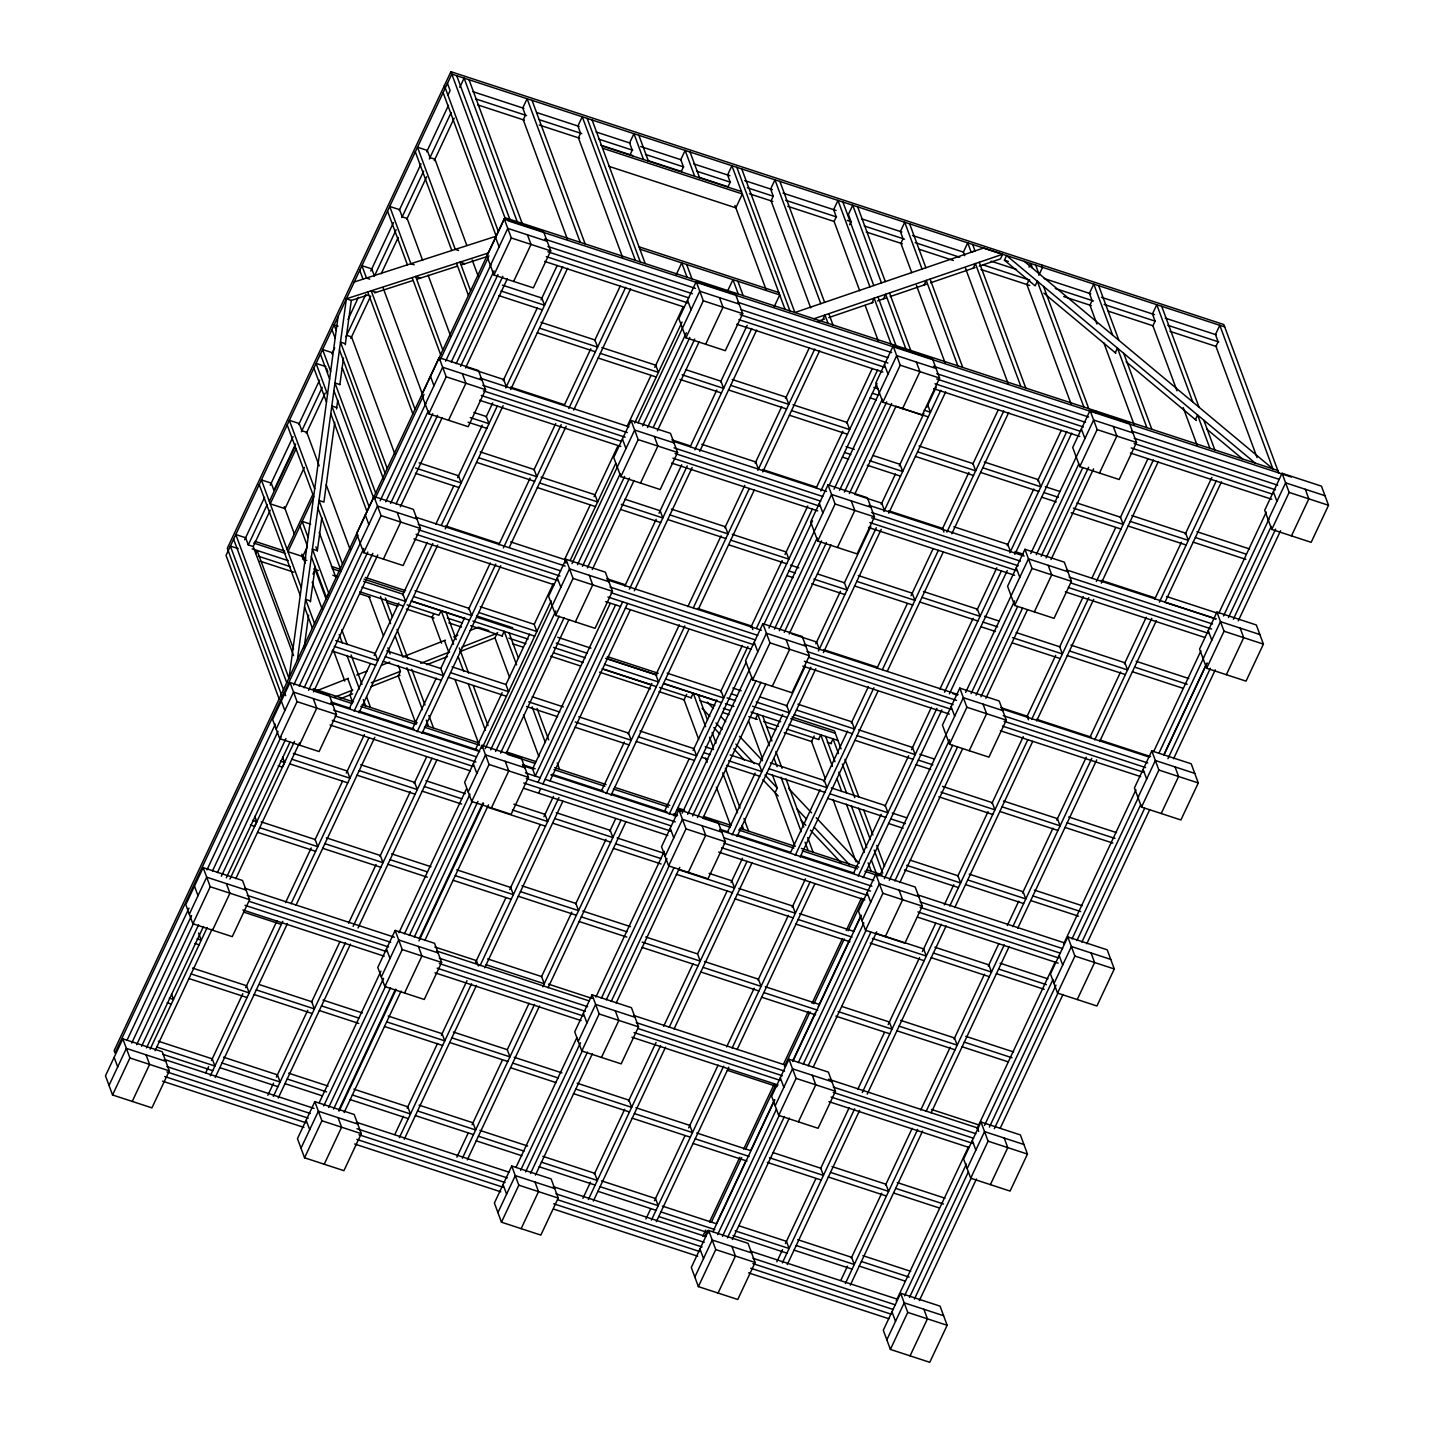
<?xml version="1.0" encoding="UTF-8"?>
<svg xmlns="http://www.w3.org/2000/svg" width="1434" height="1434" viewBox="0 0 1434 1434"><rect width="100%" height="100%" fill="white"/><g stroke="black" fill="none" stroke-linecap="round" stroke-linejoin="round"><path stroke-width="1.5" d="M289.076 677.726L338.101 316.448M297.34 660.088L346.365 298.81L488.331 252.993M304.08 648.401L308.579 615.15M310.389 601.85L315.193 566.394M317.308 550.871L321.825 517.62M334.749 422.313L323.923 502.115L319.011 500.466L342.475 563.903M336.56 409.013L337.761 400.158M339.858 384.635L343.479 358.034M345.271 344.752L351.294 300.423L368.251 294.938M1278.716 472.897L1223.829 324.532L450.903 71.7L227.307 548.326L282.193 696.691M447.928 95.146L450.115 90.539L447.444 83.351M244.658 539.793L264.573 497.365M270.255 485.23L293.02 436.743M298.702 424.607L319.567 380.153M331.881 353.893L334.731 347.817M347.996 319.531L358.428 297.304M370.761 271.044L393.508 222.539M399.19 210.422L421.004 163.942M426.687 151.825L448.483 105.345M459.758 87.366L464.096 78.117L517.208 221.696M293.576 655.661L253.209 546.533L248.279 544.92L267.226 504.535M273.858 490.392L295.673 443.913M301.355 431.795L322.22 387.341M345.917 336.811L365.831 294.382M374.364 276.188L396.16 229.727M401.843 217.592L423.657 171.112M429.34 158.995L451.154 112.515M269.359 501.434L295.153 446.458M296.031 448.86L270.237 503.836L285.007 508.658L304.349 467.43M253.191 546.569L270.255 510.181M306.284 433.409L325.249 392.988M350.846 338.424L370.743 295.996M381.175 273.769L398.24 237.399M406.772 219.205L426.687 176.776M434.269 160.608L454.166 118.18M255.61 553.542L257.062 550.459L293.54 649.082M287.069 549.294L312.863 494.318M307.324 546.712L302.717 556.517L287.947 551.696L313.741 496.72L287.194 424.948M312.97 574.084L315.157 569.459L326.02 598.838M373.969 496.487L356.618 533.502L363.698 552.646L403.079 565.534L420.449 528.501L413.368 509.357L373.969 496.487L381.068 515.631L363.698 552.646M439.109 357.658L421.739 394.673L428.82 413.817L468.201 426.705L485.57 389.69L478.49 370.546L439.109 357.658L446.189 376.801L428.82 413.817M504.23 218.828L486.861 255.861L493.941 275.005L533.34 287.875L550.71 250.86L543.611 231.716L504.23 218.828L511.311 237.972L493.941 275.005M358.016 535.043L115.025 1053.004L114.146 1050.62L504.911 217.681L1277.837 470.495M375.081 498.656L423.998 394.44M440.113 360.095L488.474 257.027M122.822 1038.825L105.471 1075.841L112.551 1094.984L151.932 1107.873L169.302 1070.857L162.221 1051.714L122.822 1038.825L129.92 1057.969L112.551 1094.984M203.162 867.606L185.793 904.621L192.873 923.765L232.254 936.653L249.624 899.638L242.543 880.494L203.162 867.606L210.242 886.75L192.873 923.765M289.991 682.512L272.621 719.527L279.702 738.671L319.101 751.559L336.452 714.544L329.372 695.4L289.991 682.512L297.071 701.656L279.702 738.671M360.149 543.074L377.518 506.059L416.9 518.929M425.289 404.245L442.64 367.229L482.039 380.118M490.41 265.433L507.779 228.4L547.161 241.288M127.178 1039.937L189.037 908.098M206.962 869.882L275.346 724.116M293.683 685.076L360.293 543.074M380.153 500.735L425.773 403.492M445.615 361.207L491.36 263.713M109.002 1085.413L126.371 1048.397L165.752 1061.285M189.324 914.193L206.693 877.178L246.074 890.066M276.17 729.099L293.54 692.084L332.921 704.972M131.731 1043.074L191.582 915.537M212.465 870.994L278.017 731.304M299.186 686.169L363.806 548.415M385.674 501.828L428.425 410.662M451.244 362.049L494.013 270.901M136.66 1044.687L193.644 923.209M217.394 872.607L281.028 736.951M304.098 687.782L367.785 552.054M390.586 503.442L432.692 413.691M456.173 363.662L497.974 274.539M141.59 1046.3L198.573 924.822M221.374 876.228L285.958 738.564M308.597 690.328L372.858 553.345M396.089 503.836L437.621 415.304M460.583 366.351L502.814 276.332M146.501 1047.896L203.503 926.436M226.285 877.841L289.937 742.203M313.508 691.941L377.769 554.958M400.373 506.794L442.174 417.706M465.512 367.964L507.295 278.877M254.804 816.34L256.794 821.736L254.625 826.36L250.466 824.998M282.588 757.116L284.577 762.494L282.408 767.136L278.25 765.774M150.158 1049.132L207.141 927.655M229.942 879.06L294.526 741.396M383.38 559.081L400.749 522.066L397.218 512.494M448.519 420.27L465.889 383.237L462.34 373.665M513.641 281.44L531.01 244.425L527.461 234.853M155.087 1050.728L212.071 929.268M235.803 878.648L299.455 743.009M132.233 1101.437L149.602 1064.404L146.071 1054.832M212.555 930.218L229.924 893.203L226.393 883.631M299.401 745.124L316.771 708.091L313.221 698.519M349.555 708.055L370.402 663.601M374.202 655.517L398.849 602.979M402.649 594.895L427.296 542.357M435.828 524.163L453.825 485.767M457.625 477.701L482.272 425.163M486.072 417.079L492.704 402.936M503.137 380.691L537.266 307.952M541.048 299.867L557.163 265.523M354.108 711.192L432.781 543.468M441.313 525.292L497.257 406.073M505.79 387.879L562.666 266.634M359.02 712.806L437.711 545.081M445.293 528.913L503.119 405.661M510.701 389.492L567.595 268.248M630.082 154.729L632.251 150.104L629.598 142.934L633.936 133.667L643.508 159.515M205.761 1072.686L208.611 1066.609M211.461 1060.533L242.812 993.726M245.662 987.65L276.995 920.843M285.545 902.613L311.196 847.96M314.996 839.858L342.529 781.154M346.329 773.051L364.379 734.584M210.314 1075.805L282.785 921.345M291.048 903.725L368.932 737.721M215.243 1077.418L287.427 923.55M295.978 905.338L374.812 737.309M433.749 613.68L432.01 617.391L441.547 643.185M412.562 728.669L436.259 678.157M441.009 668.047L464.706 617.534M468.506 609.45L490.303 562.97M498.835 544.777L530.114 478.096M533.914 470.011L555.711 423.532M564.243 405.356L590.79 348.767M594.59 340.683L620.187 286.137M417.115 731.806L495.806 564.082M503.388 547.913L561.214 424.661M568.796 408.493L625.69 287.248M681.293 171.488L683.462 166.864L680.809 159.676L685.147 150.427L694.701 176.274M422.044 733.419L500.735 565.695M509.267 547.501L566.143 426.274M573.725 410.106L630.601 288.861M267.835 1095.307L273.536 1083.172M276.386 1077.095L307.718 1010.289M311.519 1002.187L340.019 941.457M348.57 923.227L376.102 864.523M379.902 856.421L410.303 791.64M414.103 783.538L426.454 757.224M273.338 1096.418L345.522 942.568M353.123 926.364L431.957 758.335M278.25 1098.032L350.452 944.164M358.034 927.977L436.868 759.948M459.812 651.717L494.855 637.951L497.634 632.448M502.025 635.925L504.194 631.301L516.616 664.874M676.167 274.79L681.742 262.906L687.065 277.264M728.06 186.779L730.229 182.154L727.576 174.984L731.914 165.717L785.025 309.296M475.586 749.283L502.133 692.694M450.545 672.671L508.622 691.672L505.969 684.502L529.612 634.097M534.362 623.987L553.327 583.584M564.691 559.332L590.288 504.768M594.088 496.684L617.785 446.171M627.267 425.97L650.964 375.439M654.764 367.373L683.193 306.751M565.982 559.278L548.613 596.311L555.693 615.455L595.074 628.325L612.443 591.31L605.363 572.166L565.982 559.278L573.062 578.422L555.693 615.455M631.103 420.467L613.734 457.482L620.814 476.626L660.196 489.514L677.565 452.481L670.485 433.337L631.103 420.467L638.184 439.611L620.814 476.626M696.225 281.638L678.874 318.653L685.954 337.797L725.335 350.685L742.704 313.67L735.624 294.526L696.225 281.638L703.323 300.781L685.954 337.797M314.835 1101.635L297.465 1138.65L304.546 1157.794L343.927 1170.664L361.296 1133.649L354.216 1114.505L314.835 1101.635L321.915 1120.779L304.546 1157.794M395.157 930.415L377.787 967.43L384.868 986.574L424.249 999.462L441.618 962.447L434.538 943.285L395.157 930.415L402.237 949.559L384.868 986.574M481.985 745.322L464.616 782.337L471.714 801.481L511.096 814.369L528.465 777.336L521.384 758.192L481.985 745.322L489.066 764.465L471.714 801.481M482.021 748.369L551.23 600.864M570.194 560.443L615.706 463.451M634.653 423.048L682.064 322.005M319.19 1102.746L380.924 971.159M398.957 932.692L466.408 788.951M485.158 748.727L569.513 568.85L608.894 581.738M572.005 563.616L634.653 430.039L674.034 442.909M638.076 422.779L699.774 291.21L739.155 304.098M300.997 1148.222L318.366 1111.207L357.747 1124.077M381.319 977.002L398.688 939.987L438.087 952.875M468.165 791.909L485.534 754.893L524.916 767.764M323.743 1105.883L383.577 978.329M404.478 933.785L470.011 794.095M490.643 749.874L555.854 610.884M577.508 564.727L620.241 473.614M642.629 425.898L686.33 332.778M328.655 1107.478L385.656 986.018M409.389 935.398L472.073 801.785M495.572 751.488L559.17 616.154M582.437 566.34L624.597 476.464M647.559 427.511L689.79 337.492M587.348 567.936L629.508 478.078M653.366 427.224L694.719 339.105M333.584 1109.091L390.568 987.632M414.318 937.011L477.952 801.373M500.591 753.119L564.082 617.767M338.514 1110.705L395.497 989.227M419.248 938.625L482.882 802.986M506.453 752.725L568.832 619.775M592.278 569.549L634.061 480.48M657.399 430.738L699.2 341.65M339.195 1110.956L396.178 989.496M418.979 940.901L483.563 803.237M727.361 291.55L732.953 279.648L738.259 294.006M344.124 1112.569L401.108 991.109M424.858 940.489L488.492 804.85M575.375 621.89L592.744 584.875L589.213 575.303M640.514 483.061L657.883 446.046L654.334 436.474M705.636 344.25L723.005 307.217L719.474 297.645M324.227 1164.229L341.597 1127.214L338.065 1117.642M404.567 993.009L421.919 955.994L418.387 946.422M491.396 807.916L508.765 770.9L505.216 761.329M610.077 603.732L532.588 768.893L535.24 776.081L615.58 604.861M624.865 586.004L656.145 519.323M658.995 513.264L681.742 464.759M690.274 446.583L716.821 389.994M720.621 381.91L747.168 325.339M538.001 782.319L622.661 601.85M629.418 589.141L687.244 465.889M694.827 449.72L751.703 328.476M538.575 793.181L540.743 788.557M542.93 783.932L627.59 603.463M634.348 590.754L692.174 467.484M699.756 451.334L756.632 330.089M550.011 780.903L630.351 609.701M774.127 306.84L779.72 294.938L639.905 249.211M394.816 1134.509L403.366 1116.297M407.148 1108.195L437.549 1043.414M441.349 1035.312L467 980.659M475.55 962.429L505.933 897.648M509.733 889.546L540.134 824.765M543.934 816.663L553.434 796.426M399.369 1137.646L471.553 983.778M480.103 965.566L558.937 797.537M404.28 1139.259L476.464 985.391M484.71 967.825L562.899 801.158M849.609 224.762L851.043 221.678L848.39 214.491L852.728 205.241L881.462 282.91M601.617 790.51L624.364 742.005M628.146 733.921L651.861 683.409M655.643 675.324L679.34 624.812M687.872 606.618L721.069 535.886M724.851 527.802L744.766 485.373M755.18 463.146L781.727 406.575M785.527 398.491L809.224 347.96M822.793 319.621L824.962 314.996L828.063 323.385M606.17 793.647L684.843 625.923M693.375 607.729L749.319 488.51M757.851 470.334L814.727 349.089M611.081 795.243L688.822 629.544M698.304 609.342L754.23 490.123M762.763 471.929L819.656 350.703M456.872 1157.148L468.273 1132.86M472.073 1124.758L502.456 1059.977M507.206 1049.849L529.056 1003.298M541.407 976.966L571.808 912.185M575.608 904.083L605.99 839.302M609.791 831.2L615.491 819.065M462.375 1158.26L534.559 1004.392M542.805 986.825L620.994 820.158M467.305 1159.873L539.489 1006.005M548.039 987.793L625.923 821.772M686.671 694.289L684.072 699.846L698.699 739.37M871.962 302.825L874.131 298.182L891.088 343.999M691.063 697.766L693.231 693.142L705.653 726.715M883.487 298.881L885.656 294.257L905.858 348.82M664.623 811.106L689.27 758.568M693.07 750.502L716.767 699.971M720.549 691.887L742.364 645.425M750.896 627.232L782.175 560.551M785.025 554.492L807.772 505.987M816.304 487.793L842.851 431.222M846.652 423.138L872.248 368.574M669.176 814.261L747.867 646.537M756.399 628.343L812.325 509.124M820.857 490.948L877.733 369.703M762.888 623.7L745.537 660.716L752.617 679.859L791.998 692.747L809.368 655.732L802.287 636.571L762.888 623.7L769.986 642.844L752.617 679.859M828.027 484.871L810.658 521.886L817.738 541.03L857.12 553.918L874.489 516.903L867.409 497.759L828.027 484.871L835.108 504.015L817.738 541.03M893.149 346.06L875.78 383.075L882.86 402.219L922.259 415.089L939.611 378.074L932.53 358.93L893.149 346.06L900.229 365.204L882.86 402.219M674.105 815.856L746.146 662.293M764.161 623.898L812.504 520.847M829.569 484.459L876.981 383.434M924.052 285.007L926.221 280.383L957.84 365.831M511.741 1166.039L494.389 1203.054L501.47 1222.198L540.851 1235.086L558.22 1198.071L551.14 1178.927L511.741 1166.039L518.821 1185.183L501.47 1222.198M592.081 994.82L574.711 1031.835L581.792 1050.997L621.173 1063.867L638.542 1026.852L631.462 1007.708L592.081 994.82L599.161 1013.963L581.792 1050.997M678.909 809.726L661.54 846.741L668.62 865.885L708.02 878.773L725.371 841.758L718.291 822.614L678.909 809.726L685.99 828.87L668.62 865.885M516.097 1167.151L576.898 1037.589M595.881 997.096L664.265 851.33M682.172 813.186L766.437 633.272L805.818 646.16M768.929 628.038L831.559 494.443L870.958 507.331M834.05 489.209L896.698 355.632L936.079 368.502M497.921 1212.626L515.29 1175.611L554.671 1188.499M578.243 1041.425L595.612 1004.392L634.993 1017.28M665.089 856.313L682.459 819.298L721.84 832.186M774.432 629.132L817.165 538.037M839.553 490.32L882.304 399.208M520.65 1170.287L580.501 1042.751M601.384 998.207L666.918 858.518M687.657 814.315L751.918 677.35M779.343 630.745L821.521 540.869M844.429 492.041L886.714 401.896M525.579 1171.901L582.562 1050.423M606.313 999.821L668.997 866.208M692.586 815.928L756.094 680.576M530.508 1173.514L587.492 1052.036M611.242 1001.434L673.926 867.803M697.498 817.541L761.006 682.19M784.273 632.358L826.432 542.482M849.394 493.529L891.643 403.51M964.724 255.7L963.397 252.115L967.735 242.866L971.212 252.241L975.048 250.914L972.664 244.461M535.42 1175.127L592.421 1053.649M616.154 1003.029L679.788 867.391M703.359 817.129L765.738 684.179M789.202 633.971L830.985 544.884M855.273 493.117L896.107 406.073M755.557 718.864L757.726 714.222L769.377 745.698M772.299 686.294L789.668 649.279L786.137 639.707M837.438 547.483L854.807 510.468L851.258 500.896M902.56 408.654L919.929 371.639L916.38 362.067M521.151 1228.651L538.521 1191.618L534.99 1182.046M601.473 1057.432L618.843 1020.416L615.311 1010.845M688.32 872.338L705.689 835.305L702.14 825.733M973.22 268.194L975.407 263.569L1020.847 386.445M727.647 831.72L755.126 773.123M758.927 765.039L782.623 714.526M786.424 706.442L805.37 666.021M815.803 643.794L840.449 591.256M844.25 583.172L870.797 526.601M881.211 504.374L895.443 474.062M899.226 465.978L923.872 413.44M926.722 407.381L936.205 387.18M741.754 168.943L794.866 312.522L983.527 248.028L1002.635 254.266L1000.466 258.891L979.261 266.132M732.182 834.857L810.873 667.151M818.456 650.982L876.282 527.712M883.882 511.544L940.758 390.317M1083.871 407.059L1037.32 281.225L1035.151 285.85L1004.409 260.199L1006.578 255.557L1255.198 463.092M737.112 836.47L815.803 668.764M823.385 652.595L881.211 529.325M888.793 513.157L945.669 391.912M582.903 1198.376L590.503 1182.172M594.303 1174.088L624.686 1109.307M628.486 1101.204L656.037 1042.482M663.637 1026.296L693.088 963.54M697.82 953.413L727.271 890.657M731.071 882.555L742.471 858.267M772.281 774.575L777.264 788.055L775.095 792.679L794.848 846.042M588.406 1199.487L660.59 1045.619M669.14 1027.407L747.024 861.386M1029.02 267.172L1030.759 263.48L1032.516 268.212M593.335 1201.1L665.519 1047.232M674.07 1029.003L751.954 862.999M814.171 735.983L811.572 741.539L825.392 778.913M1029.074 279.899L1026.887 284.524L1071.144 404.155M818.563 739.46L820.75 734.835L832.383 766.312M1038.825 275.256L1042.572 267.333L1041.676 264.932M830.878 743.493L833.046 738.868L838.478 753.549M790.654 852.334L820.051 789.704M823.833 781.62L847.53 731.089M851.33 723.005L868.395 686.635M876.927 668.459L907.256 603.786M911.056 595.702L932.853 549.24M942.335 529.021L968.882 472.449M972.682 464.365L998.261 409.801M795.207 855.471L873.898 687.764M882.43 669.57L938.356 550.351M946.888 532.157L1003.764 410.913M800.136 857.084L877.859 691.385M887.341 671.184L943.285 551.965M951.817 533.771L1008.694 412.526M645.909 1218.99L650.66 1208.862M654.46 1200.76L684.86 1135.979M688.661 1127.895L718.093 1065.121M726.644 1046.91L754.194 988.187M757.994 980.103L788.395 915.322M792.195 907.22L805.478 878.881M651.43 1220.101L723.614 1066.233M732.147 1048.003L810.031 882M656.342 1221.696L728.795 1067.237M737.076 1049.616L814.96 883.613M853.66 872.947L881.157 814.351M884.957 806.267L908.654 755.754M911.504 749.695L931.401 707.249M939.933 689.073L973.112 618.341M976.913 610.257L996.827 567.828M1007.242 545.601L1033.789 489.012M1037.589 480.928L1061.285 430.415M858.213 876.084L936.904 708.378M944.486 692.21L1001.362 570.965M1009.894 552.771L1066.788 431.526M863.143 877.698L941.833 709.973M949.416 693.823L1007.242 570.553M1014.824 554.384L1071.7 433.14M1115.276 352.746L1117.462 348.121L1146.877 427.673M702.839 1236.162L705.689 1230.103M709.489 1222.001L739.872 1157.22M743.672 1149.118L774.073 1084.337M783.573 1064.082L808.256 1011.454M812.056 1003.352L842.457 938.571M846.257 930.469L861.458 898.078M959.812 688.105L942.443 725.12L949.523 744.282L988.922 757.152L1006.274 720.137L999.193 700.993L959.812 688.105L966.892 707.249L949.523 744.282M1024.951 549.294L1007.582 586.309L1014.663 605.453L1054.044 618.341L1071.413 581.308L1064.333 562.164L1024.951 549.294L1032.032 568.438L1014.663 605.453M1090.073 410.465L1072.704 447.48L1079.784 466.624L1119.165 479.512L1136.535 442.497L1129.454 423.353L1090.073 410.465L1097.153 429.608L1079.784 466.624M704.668 1236.538L707.518 1230.462M711.318 1222.36L741.719 1157.579M745.519 1149.476L775.902 1084.696M784.452 1066.484L810.102 1011.812M813.903 1003.728L844.285 938.929M848.086 930.845L863.286 898.455M708.665 1230.444L691.296 1267.477L698.376 1286.621L737.775 1299.491L755.126 1262.476L748.046 1243.332L708.665 1230.444L715.745 1249.588L698.376 1286.621M788.987 1059.242L771.635 1096.257L778.716 1115.401L818.097 1128.289L835.466 1091.256L828.386 1072.112L788.987 1059.242L796.085 1078.386L778.716 1115.401M875.833 874.148L858.464 911.164L865.544 930.308L904.926 943.178L922.295 906.163L915.215 887.019L875.833 874.148L882.914 893.292L865.544 930.308M716.534 1223.363L746.021 1160.5M750.771 1150.373L774.557 1099.681M792.626 1061.142L815.462 1012.476M818.312 1006.399L849.717 939.485M853.517 931.365L861.135 915.143M879.831 875.511L963.361 697.677L1002.742 710.565M965.638 692.389L1028.483 558.866L1067.864 571.736M1030.759 553.578L1093.622 420.037L1133.003 432.925M713.021 1231.573L774.754 1099.986M792.805 1061.519L861.189 915.752M694.845 1277.049L712.214 1240.016L751.595 1252.904M775.167 1105.829L792.536 1068.814L831.917 1081.684M862.013 920.736L879.383 883.72L918.764 896.591M884.366 878.666L949.577 739.675M971.123 693.536L1014.609 600.828M1036.262 554.707L1078.798 464.024M717.574 1234.692L776.457 1109.181M798.308 1062.612L863.842 922.922M889.295 880.279L952.606 745.322M976.052 695.149L1017.656 606.474M1041.174 556.32L1082.778 467.645M722.503 1236.305L779.487 1114.845M803.237 1064.225L865.921 930.612M1176.991 390.819L1152.918 325.751L1155.087 321.126L1152.434 313.956L1156.79 304.689L1192.783 402.004M980.981 696.745L1022.567 608.088M1046.103 557.934L1088.639 467.251M727.432 1237.918L784.416 1116.459M808.149 1065.838L870.85 932.225M894.87 880.996L957.5 747.006M985.893 698.358L1027.497 609.701M1051.032 559.547L1093.568 468.864M732.344 1239.532L789.327 1118.054M813.078 1067.452L876.712 931.813M899.799 882.609L962.59 748.781M969.223 750.717L986.592 713.702L983.043 704.13M1034.344 611.888L1051.714 574.873L1048.182 565.301M1099.484 473.077L1116.853 436.044L1113.304 426.472M718.076 1293.056L735.445 1256.041L731.896 1246.469M798.397 1121.836L815.767 1084.821L812.236 1075.249M885.244 936.743L902.613 899.727L899.064 890.156M1055.675 655.392L1027.156 716.193L1028.483 719.778M1059.475 647.29L1083.244 596.634M1091.812 578.386L1115.58 527.73M1120.33 517.584L1147.899 458.808M776.852 1261.812L782.552 1249.641M785.42 1243.565L815.856 1178.676M820.606 1168.531L849.161 1107.711M857.711 1089.464L884.348 1032.677M888.166 1024.575L919.553 957.643M922.403 951.567L935.721 923.173M944.289 904.926L953.789 884.653M957.607 876.55L988.044 811.662M991.844 803.542L1023.249 736.628M1031.709 719.33L1088.764 597.727M1096.365 581.505L1153.402 459.92M782.355 1262.906L854.664 1108.805M862.264 1092.583L941.224 924.285M949.792 906.019L1027.802 739.747M1036.639 720.926L1093.676 599.34M1101.294 583.118L1158.331 461.533M787.284 1264.519L859.593 1110.418M867.194 1094.196L946.153 925.88M954.721 907.632L1032.731 741.36M1195.418 419.642L1197.587 415L1209.902 448.286M1090.163 736.807L1120.599 671.954M1124.399 663.852L1146.268 617.229M1154.818 599L1181.437 542.249M1185.237 534.147L1211.873 477.397M840.826 1280.401L847.476 1266.204M851.276 1258.084L881.731 1193.213M885.531 1185.093L912.167 1128.325M920.736 1110.059L950.222 1047.214M954.022 1039.094L984.459 974.206M988.277 966.104L998.745 943.787M1007.295 925.539L1018.714 901.215M1022.514 893.095L1052.968 828.207M1056.768 820.105L1086.255 757.242M1094.716 739.926L1151.771 618.341M1159.371 602.119L1216.426 480.533M845.379 1283.52L917.67 1129.418M926.239 1111.171L1004.248 944.881M1012.816 926.633L1091.776 758.335M1099.645 741.557L1156.378 620.617M1164.892 602.459L1221.481 481.842M850.308 1285.133L922.6 1131.032M931.168 1112.766L1009.178 946.494M1017.728 928.246L1096.687 759.948M1151.807 750.914L1134.437 787.929L1141.536 807.073L1180.917 819.961L1198.286 782.946L1191.206 763.802L1151.807 750.914L1158.887 770.058L1141.536 807.073M1216.946 612.085L1199.577 649.1L1206.657 668.262L1246.038 681.132L1263.408 644.117L1256.327 624.973L1216.946 612.085L1224.027 631.229L1206.657 668.262M1282.068 473.274L1264.698 510.289L1271.779 529.433L1311.178 542.321L1328.529 505.288L1321.449 486.144L1282.068 473.274L1289.148 492.418L1271.779 529.433M896.214 1300.817L968.506 1146.698M977.074 1128.45L1055.083 962.178M1063.634 943.931L1135.943 789.811M1153.653 751.577L1200.921 650.821M1218.99 612.82L1266.258 512.063M900.66 1293.253L883.29 1330.268L890.389 1349.412L929.77 1362.3L947.139 1325.285L940.059 1306.141L900.66 1293.253L907.74 1312.397L890.389 1349.412M980.999 1122.033L963.63 1159.066L970.71 1178.21L1010.092 1191.08L1027.461 1154.065L1020.381 1134.921L980.999 1122.033L988.08 1141.177L970.71 1178.21M1067.828 936.94L1050.459 973.955L1057.539 993.099L1096.92 1005.987L1114.29 968.972L1107.209 949.828L1067.828 936.94L1074.908 956.084L1057.539 993.099M1137.987 797.501L1155.356 760.486L1194.737 773.374M1203.108 658.672L1220.477 621.657L1259.877 634.545M1268.248 519.861L1285.617 482.846L1324.998 495.716M904.567 1295.816L966.408 1164.014M984.477 1125.493L1052.986 979.494M1072.005 938.929L1138.596 796.999M1159.156 752.707L1203.574 657.991M1223.525 615.957L1268.911 519.233M886.839 1339.84L904.209 1302.825L943.59 1315.713M967.161 1168.638L984.531 1131.605L1023.912 1144.493M1054.008 983.527L1071.377 946.512L1110.758 959.4M1164.067 754.32L1206.621 663.637M909.497 1297.429L968.47 1171.703M989.406 1127.106L1055.998 985.158M1076.934 940.543L1140.675 804.689M1163.942 755.073L1207.159 662.938M1228.454 617.57L1271.223 526.421M914.426 1299.043L971.499 1177.386M994.336 1128.719L1058.077 992.848M1081.845 942.156L1144.637 808.328M1167.921 758.694L1210.368 668.244M1233.348 619.255L1275.633 529.11M919.337 1300.656L976.429 1178.981M1000.197 1128.289L1062.988 994.461M1086.775 943.769L1149.566 809.941M1173.586 758.747L1215.279 669.839M1238.277 620.85L1280.562 530.723M1161.217 813.508L1178.587 776.493L1175.055 766.921M1226.357 674.697L1243.708 637.682L1240.177 628.11M1291.478 535.868L1308.848 498.853L1305.299 489.281M910.07 1355.865L927.439 1318.832L923.89 1309.26M990.392 1184.645L1007.761 1147.63L1004.23 1138.058M1077.239 999.552L1094.608 962.537L1091.059 952.965M317.595 690.435L348.516 678.282M356.761 675.038L367.068 670.987M381.498 665.304L389.725 662.078M404.155 656.396L445.382 640.173M453.628 636.947L457.751 635.316M470.119 630.458L478.364 627.214L488.725 630.601M334.212 697.354L352.746 690.059M371.298 682.763L400.158 671.417M420.771 663.315L449.613 651.968M461.981 647.092L497.024 633.308M340.27 698.752L352.639 693.877M371.191 686.581L400.05 675.235M426.848 664.695L447.444 656.593M813.956 318.76L1002.635 254.266M818.151 321.216L824.496 319.047M828.744 317.595L873.27 302.377M877.5 300.925L885.979 298.021M890.227 296.569L926.256 284.255M930.505 282.803L975.03 267.584M354.252 281.996L496.218 236.18L443.106 92.601M374.597 292.894L412.741 280.58M416.971 279.218L457.231 266.222M461.479 264.86L489.03 255.969M1224.726 326.916L451.8 74.102L226.034 555.352L279.146 698.932M1004.409 260.199L1008.335 261.472M472.951 91.686L523.912 108.357M536.657 112.533L579.121 126.425M596.114 131.982L630.1 143.095M640.711 146.573L681.06 159.766M693.805 163.924L729.906 175.737M744.766 180.594L772.37 189.629M783 193.106L836.094 210.475M861.565 218.81L901.896 232.003M912.526 235.481L963.469 252.133M991.073 261.167L1016.563 269.502M1044.149 278.537L1090.862 293.809M1101.473 297.286L1154.567 314.638M1165.179 318.115L1216.14 334.785M475.604 98.874L526.565 115.545M539.309 119.703L581.792 133.595M598.767 139.152L632.752 150.265M645.497 154.442L683.713 166.936M696.458 171.112L730.444 182.226M747.419 187.782L772.908 196.117M785.653 200.276L836.614 216.964M847.243 220.424L851.473 221.822M864.218 225.98L904.567 239.173M915.179 242.651L959.758 257.242M983.115 264.878L1029.827 280.15M1055.299 288.485L1093.515 300.997M1104.144 304.456L1155.087 321.126M1167.832 325.303L1218.792 341.955M477.683 104.879L524.396 120.169M539.274 125.027L579.623 138.22M600.846 145.175L632.699 155.589M647.576 160.447L681.544 171.56M698.537 177.135L728.275 186.85M749.498 193.805L772.872 201.441M787.732 206.299L834.445 221.589M866.297 232.003L902.398 243.798M919.373 249.355L953.341 260.468M980.946 269.502L1029.773 285.474M1063.741 296.587L1091.346 305.621M1108.339 311.178L1152.918 325.751M1169.911 331.308L1216.624 346.598M601.653 145.838L741.468 191.564M602.549 148.222L742.364 193.966L735.839 207.84L608.733 166.272M639.008 246.809L778.823 292.554M507.923 220.764L1291.371 477.038M544.579 239.066L695.472 288.413M737.972 302.323L891.643 352.585M933.462 366.279L1088.603 417.007M1131.569 431.078L1279.271 479.386M547.913 246.469L692.425 293.737M741.288 309.726L887.915 357.675M936.796 373.665L1085.556 422.331M1134.222 438.248L1277.694 485.176M511.311 237.972L550.71 250.86M703.323 300.781L742.704 313.67M900.229 365.204L939.611 378.074M1097.153 429.608L1136.535 442.497M1289.148 492.418L1328.529 505.288M547.86 251.792L688.768 297.878M740.231 314.709L887.915 363.017M936.743 378.988L1083.387 426.956M1134.169 443.572L1275.525 489.801M546.372 256.632L688.123 303.004M738.851 319.603L885.011 367.409M934.986 383.756L1080.555 431.365M1131.193 447.928L1272.55 494.174M544.669 261.418L683.857 306.948M736.682 324.227L882.824 372.033M933.606 388.65L1079.748 436.438M1130.422 453.019L1271.797 499.265M458.575 250.466L455.295 249.391L417.491 147.2L427.332 150.427L429.985 157.615L434.914 159.21L466.749 245.25M873.862 387.431L878.002 388.793M872.374 393.257L878.594 395.3M924.231 410.214L930.451 412.257L927.798 405.087M464.921 263.748L460.009 262.135L470.603 290.797M870.187 397.881L876.425 399.925M897.164 406.7L928.282 416.882M502.474 285.169L541.891 298.057L544.562 305.245L500.986 290.994M414.175 264.788L410.895 263.713L389.707 206.442L399.548 209.651L402.201 216.839L407.131 218.452L422.654 260.414M498.817 295.619L542.393 309.869M732.2 379.526L786.137 397.164L788.79 404.352L730.713 385.352M984.262 461.981L1038.198 479.619L1040.851 486.807L982.756 467.789M1196.924 531.727L1249.534 548.935M420.52 278.071L415.609 276.457L442.819 350.021M1045.35 486.718L1059.887 491.486M540.976 322.327L594.931 339.966L597.584 347.136L539.489 328.135M685.685 369.649L720.961 381.193L723.614 388.363L682.118 374.794M793.038 404.764L846.992 422.403L849.645 429.591L791.55 410.59M919.069 445.992L973.023 463.63L975.676 470.818L917.581 451.818M1131.749 515.559L1185.685 533.197L1188.338 540.385L1130.261 521.384M1195.364 537.535L1245.877 554.044M601.832 347.566L655.768 365.204L658.421 372.374L600.326 353.373M1076.934 502.976L1120.51 517.226L1123.163 524.396L1073.367 508.102M1043.844 492.543L1058.4 497.293M728.544 389.976L786.621 408.977M980.587 472.431L1038.682 491.432M1193.196 542.16L1245.823 559.368M1041.676 497.168L1056.213 501.936M537.32 332.76L595.415 351.778M679.949 379.418L721.445 392.988M789.381 415.215L847.476 434.215M915.412 456.442L973.507 475.443M1128.074 526.009L1186.169 545.01M369.775 279.128L366.495 278.053L361.924 265.666L371.764 268.893L374.417 276.063M598.157 358.016L656.252 377.017M1071.198 512.745L1120.994 529.021M376.138 292.393L371.209 290.797L415.035 409.246M846.078 446.673L854.377 449.38M873.037 455.492L900.014 464.311L902.667 471.481L869.47 460.637M844.572 452.481L850.81 454.524M842.403 457.105L848.623 459.149M867.301 465.261L900.498 476.124M346.365 298.81L351.294 300.423M466.337 367.283L503.692 379.508L506.345 386.678M701.8 444.307L755.754 461.963L758.407 469.133M854.807 494.354L881.785 503.173L884.437 510.361M953.861 526.762L1007.815 544.4L1010.468 551.588M1166.523 596.508L1217.036 613.035M338.065 326.181L334.122 324.891L336.183 330.483M1014.949 551.498L1023.267 554.223M510.594 387.108L564.53 404.747M671.883 439.862L690.561 445.974M762.655 469.545L816.591 487.202M888.686 510.773L942.622 528.411L943.948 532.014M1101.348 580.34L1155.302 597.978M480.121 378.11L628.881 426.776M673.514 441.367L826.504 491.414M869.004 505.324L1024.145 556.051M1066.448 569.89L1216.247 618.896M1164.964 602.316L1215.494 618.843M346.634 335.305L351.545 336.9L395.013 454.435M482.792 385.298L627.285 432.566M674.034 447.856L822.793 496.505M871.675 512.494L1020.416 561.142M1069.101 577.077L1212.572 624.005M345.415 343.712L340.485 342.117L387.234 468.488M446.189 376.801L485.57 389.69M638.184 439.611L677.565 452.481M835.108 504.015L874.489 516.903M1032.032 568.438L1071.413 581.308M1224.027 631.229L1263.408 644.117M483.401 390.837L625.116 437.191M675.091 453.538L820.678 501.147M871.621 517.817L1018.248 565.785M1071.377 583.154L1211.605 629.024M481.232 395.461L621.478 441.331M672.922 458.163L819.872 506.22M869.846 522.568L1016.796 570.642M1068.455 587.528L1208.754 633.434M479.548 400.247L620.832 446.458M671.56 463.057L817.703 510.863M868.484 527.461L1014.627 575.267M1065.301 591.848L1204.56 637.395M332.419 352.746L322.578 349.52L330.645 371.334M473.865 412.454L486.323 416.523L488.976 423.711L470.298 417.599M325.912 366.62L316.072 363.394L327.526 394.368M468.129 422.223L486.807 428.336M339.876 384.581L334.947 382.968L375.69 493.099M671.417 509.088L725.353 526.744L728.006 533.914L669.911 514.914M923.478 591.543L977.414 609.181L980.067 616.369L921.972 597.369M1136.122 661.289L1188.75 678.515M984.549 616.297L999.104 621.047M480.193 451.889L534.147 469.527L536.8 476.715L478.705 457.715M624.901 499.211L660.178 510.755L662.831 517.943L621.334 504.356M732.254 534.326L786.191 551.982L788.861 559.152L730.766 540.152M858.285 575.554L912.221 593.21L914.892 600.38L856.797 581.379M1070.965 645.121L1124.901 662.777L1127.554 669.947L1069.459 650.946M1134.581 667.097L1187.209 684.305M336.739 407.615L331.828 406.001L369.183 506.973M541.048 477.128L594.985 494.766L597.637 501.954L539.543 482.953M1016.15 632.537L1059.726 646.788L1062.379 653.958L1012.583 637.664M983.061 622.105L997.598 626.873M667.742 519.538L725.837 538.539M919.803 601.993L977.898 620.994M1132.412 671.721L1182.925 688.248M980.874 626.73L995.429 631.498M476.536 462.34L534.631 481.34M621.227 509.662L660.662 522.568M728.597 544.777L786.674 563.777M790.492 565.121L798.792 567.846M817.47 573.941L844.429 582.778L847.1 589.948L813.903 579.085M854.628 586.004L912.705 605.005M1067.29 655.571L1125.385 674.572M537.374 487.578L595.468 506.578M1012.494 642.97L1060.21 658.582M789.005 570.947L795.225 572.991M786.836 575.572L793.056 577.615M811.734 583.728L844.913 594.572M419.122 462.859L458.539 475.765L461.192 482.935L415.555 468.004M415.448 473.31L459.023 487.56M510.647 541.909L564.584 559.547L565.91 563.15M791.747 633.864L816.645 642.002L819.298 649.19M445.454 525.919L499.408 543.576M606.761 578.691L625.439 584.785M697.516 608.374L751.47 626.013L752.796 629.616M823.546 649.602L877.5 667.24M1000.717 707.554L1028.142 716.516M1036.567 719.276L1091.435 737.219M1099.878 739.98L1150.516 756.543M415.663 517.154L565.175 566.054M607.371 579.856L761.4 630.243M804.277 644.26L958.127 694.594M1002.689 709.167L1149.369 757.152M953.018 693.715L957.177 695.078M418.334 524.324L560.676 570.893M610.024 587.044L757.726 635.352M806.93 651.448L956.568 700.384M1003.208 715.656L1147.774 762.942M381.068 515.631L420.449 528.501M573.062 578.422L612.443 591.31M769.986 642.844L809.368 655.732M966.892 707.249L1006.274 720.137M1158.887 770.058L1198.286 782.946M418.28 529.648L559.995 576.002M610.992 592.69L755.557 639.976M808.615 657.328L953.126 704.596M1004.141 721.284L1145.605 767.566M416.111 534.29L557.826 580.627M607.891 597.01L753.567 644.655M804.331 661.271L951.531 709.418M1002.527 726.106L1144.386 772.496M413.942 538.915L554.169 584.785M605.722 601.635L620.492 606.474M625.421 608.088L751.398 649.297M802.753 666.093L949.362 714.042M1000.358 730.731L1140.675 776.619M310.604 524.145L302.162 521.384L308.113 537.445M797.931 704.202L851.868 721.84L854.539 729.028L796.444 710.027M732.828 688.033L741.127 690.74M759.805 696.852L786.782 705.671L789.435 712.859L756.238 701.997M858.607 729.816L912.544 747.455L915.197 754.643L857.102 735.624M480.247 606.69L534.201 624.346L536.854 631.516L478.759 612.515M919.821 754.284L934.359 759.034M557.736 637.288L590.933 648.15M731.34 693.859L737.56 695.884M794.275 714.652L852.352 733.652M415.071 590.7L469.008 608.357L471.661 615.527L413.584 596.526M667.133 673.155L721.069 690.794L723.722 697.982L665.627 678.981M254.965 541.353L284.685 551.086M301.66 556.643L305.908 558.023M331.379 566.358L339.858 569.137M365.329 577.472L405.661 590.665M607.317 656.611L658.26 673.281M791.98 717.018L834.427 730.91L841.077 748.871M918.316 760.092L932.871 764.86M253.728 543.056L285.563 553.47M302.538 559.027L306.786 560.425M332.258 568.742L340.754 571.521M364.093 579.157L404.424 592.35M476.59 615.957L512.691 627.769M606.08 658.314L657.023 674.984M727.074 697.892L735.552 700.67M752.527 706.227L787.266 717.484M790.743 718.721L835.323 733.294M606.098 658.529L655.876 674.822L658.547 681.992L604.592 664.354M854.933 740.267L913.028 759.267M556.231 643.113L587.348 653.295M476.59 617.14L534.685 636.14M363.537 581.326L402.954 594.214L405.607 601.402L362.049 587.151M916.147 764.716L930.702 769.484M252.133 548.846L288.216 560.658M313.688 568.975L318.438 570.535M332.796 575.231L337.044 576.629M411.325 600.918L464.401 618.287M472.879 621.065L528.071 639.116M553.542 647.433L585.377 657.847M663.924 683.552L716.982 700.903M725.479 703.682L733.957 706.46M750.95 712.017L780.67 721.732M789.148 724.511L837.976 740.482M411.397 601.151L469.492 620.151M663.458 683.606L721.553 702.606M1068.706 816.986L1116.512 832.634M238.223 548.666L230.354 546.085L283.466 689.664M258.461 556.249L290.295 566.663M407.041 604.861L438.876 615.276L441.17 610.687L453.592 644.26M447.372 618.054L462.232 622.912M470.711 625.69L502.545 636.104M508.927 638.184L525.902 643.741M553.488 652.757L583.208 662.49M602.316 668.728L651.144 684.699M659.622 687.478L691.457 697.892M699.953 700.67L714.813 705.528M723.31 708.306L729.673 710.386M748.781 716.642L757.26 719.42M763.641 721.499L778.501 726.357M786.979 729.135L818.814 739.55M827.31 742.328L831.559 743.708M602.423 668.979L656.36 686.617M1003.513 800.997L1057.45 818.653L1060.102 825.823L1002.007 806.822M1067.201 822.811L1115.007 838.442M359.88 591.776L403.438 606.026M259.948 561.106L293.916 572.22M359.701 593.748L370.33 597.207M387.305 602.764L397.917 606.241M406.414 609.02L434 618.036M448.86 622.894L461.587 627.07M512.53 643.723L523.141 647.2M550.746 656.234L580.465 665.95M599.555 672.188L650.498 688.858M658.995 691.636L684.466 699.971M722.682 712.465L729.046 714.544M767.244 727.038L775.74 729.816M784.237 732.595L811.823 741.629M942.479 786.37L992.256 802.664L994.927 809.834L940.973 792.195M1065.032 827.436L1112.838 843.067M999.839 811.447L1057.934 830.447M938.804 796.82L992.758 814.476M310.515 600.971L305.585 599.376L314.512 623.503M770.399 762.87L824.353 780.526L827.006 787.696L768.911 768.696M705.259 746.791L713.558 749.516M730.157 754.947L759.213 764.447L761.866 771.617L728.669 760.773M831.344 787.929L885.28 805.567L887.933 812.755L829.838 793.755M452.033 666.846L505.969 684.502M892.253 813.042L906.79 817.81M639.994 730.999L693.931 748.638L696.583 755.826L638.488 736.825M703.771 752.617L709.991 754.66M532.229 696.745L563.347 706.908M766.742 773.32L824.837 792.321M386.839 650.857L440.794 668.513L443.447 675.683L385.352 656.682M578.744 716.803L628.54 733.097L631.193 740.267L575.177 721.947M890.747 818.868L905.302 823.618M701.602 757.242L707.822 759.285M726.5 765.398L759.697 776.242M827.669 798.38L885.764 817.38M528.662 701.871L559.78 712.053M448.376 677.296L506.453 696.297M335.753 640.55L375.17 653.456L377.823 660.626L334.247 646.375M888.578 823.492L903.115 828.26M636.32 741.45L694.414 760.45M526.493 706.514L557.611 716.677M383.183 661.307L441.278 680.308M575.088 727.253L629.024 744.909M332.079 651L375.654 665.251M1034.398 890.102L1082.204 905.732M969.205 874.113L1023.141 891.751L1025.812 898.939L967.717 879.938M1032.892 895.927L1080.698 911.558M910.249 860.167L957.966 875.78L960.619 882.95L906.682 865.311M1030.723 900.552L1078.529 916.183M965.548 884.563L1023.625 903.563M904.513 869.936L958.45 887.574M313.204 688.732L353.535 701.907M362.031 704.686L417.204 722.736M425.701 725.514L478.777 742.884M506.363 751.9L536.083 761.633M554.653 767.692L606.116 784.541M614.612 787.32L669.803 805.37M678.3 808.149L684.663 810.228M703.771 816.484L731.358 825.5M739.854 828.278L795.028 846.329M801.409 848.408L858.715 867.158M867.212 869.936L882.071 874.794M314.082 691.116L352.298 703.61M360.794 706.388L415.968 724.439M424.464 727.217L479.655 745.268M507.242 754.302L534.846 763.318M553.936 769.574L604.879 786.244M613.376 789.023L668.567 807.073M677.063 809.851L681.293 811.232M702.535 818.169L730.121 827.203M738.618 829.981L793.791 848.032M802.287 850.81L857.478 868.861M864.917 871.298L878.701 875.798M331.164 702.033L350.29 708.288M358.787 711.067L414.032 729.153M422.546 731.932L477.791 750M522.424 764.591L535.169 768.767M552.162 774.324L603.176 791.012M611.673 793.791L666.918 811.859M673.299 813.956L677.547 815.337M720.047 829.246L728.544 832.025M737.04 834.803L790.17 852.172M800.799 855.65L853.929 873.037M330.949 702.947L479.691 751.595M522.747 765.684L533.287 769.126M550.835 774.862L676.812 816.071M719.617 830.071L873.808 880.512M917.491 894.798L1064.171 942.783M333.62 710.117L475.963 756.686M525.4 772.854L540.17 777.694M545.099 779.307L675.271 821.879M724.385 837.94L871.926 886.212M920.144 901.968L1062.576 948.573M297.071 701.656L336.452 714.544M489.066 764.465L528.465 777.336M685.99 828.87L725.371 841.758M882.914 893.292L922.295 906.163M1074.908 956.084L1114.29 968.972M335.018 715.924L475.927 762.01M526.278 778.483L670.987 825.823M723.901 843.12L870.528 891.088M920.09 907.292L1060.407 953.198M332.24 720.352L473.112 766.419M523.733 782.982L670.736 831.075M721.732 847.745L866.978 895.264M917.921 911.934L1058.238 957.822M330.053 724.977L470.495 770.918M523.679 788.306L667.796 835.448M718.649 852.083L864.81 899.889M917.885 917.258L1058.202 963.146M556.249 812.702L610.203 830.34L612.856 837.528L554.761 818.527M513.892 804.169L545.01 814.351L547.663 821.539L512.404 809.995M617.104 837.94L664.82 853.553M1000.107 963.218L1047.913 978.848M425.88 780.723L465.297 793.629M709.059 873.36L731.878 880.817L734.549 888.005L678.533 869.667M934.914 947.229L988.851 964.867L991.503 972.055L933.409 953.054M552.592 823.152L610.687 842.152M615.598 843.766L661.253 858.679M998.602 969.026L1046.408 984.674M360.705 764.734L414.641 782.39L417.294 789.56L359.199 770.56M738.779 888.417L792.733 906.055L795.386 913.243L737.291 894.242M875.941 933.283L923.657 948.896L926.31 956.066L872.374 938.428M424.392 786.549L461.73 798.756M487.399 807.163L545.494 826.163M613.429 848.39L661.146 863.985M996.433 973.668L1044.239 989.299M799.616 913.655L853.553 931.293M422.223 791.174L461.64 804.062M676.346 874.31L732.362 892.629M931.24 957.679L989.335 976.679M293.343 753.388L347.279 771.026L349.95 778.214L291.855 759.213M357.03 775.185L415.125 794.185M735.122 898.867L793.217 917.868M798.111 919.463L852.065 937.119M870.205 943.052L924.141 960.69M795.942 924.105L849.896 941.744M289.686 763.838L347.763 782.839M280.419 761.149L284.577 762.494M521.958 885.818L575.894 903.456L578.547 910.626L520.452 891.625M456.765 869.829L510.719 887.467L513.372 894.655L455.277 875.654M582.796 911.056L630.512 926.651M965.799 1036.334L1013.605 1051.964M391.59 853.839L431.007 866.728M645.712 936.976L697.587 953.933L700.24 961.121L642.145 942.102M900.606 1020.345L954.542 1037.983L957.195 1045.171L899.118 1026.17M518.283 896.25L576.378 915.268M581.308 916.864L626.945 931.795M964.293 1042.142L1012.099 1057.79M326.396 837.85L380.333 855.506L383.003 862.676L324.909 843.676M704.488 961.533L758.425 979.171L761.078 986.359L703.001 967.358M841.65 1006.399L889.367 1021.994L892.02 1029.182L838.083 1011.544M390.084 859.665L427.44 871.872M453.108 880.279L511.203 899.279M579.139 921.506L626.855 937.101M962.124 1046.766L1007.851 1061.734M261.221 821.879L315.157 839.517L317.81 846.687L259.715 827.687M765.308 986.753L819.244 1004.409M387.915 864.29L427.332 877.178M642.056 947.408L698.071 965.745M896.931 1030.795L955.026 1049.796M252.635 820.373L256.794 821.736M322.74 848.301L380.817 867.301M700.814 971.983L758.909 990.984M763.82 992.579L817.756 1010.235M835.897 1016.168L889.851 1033.806M257.546 832.312L315.641 851.33M761.651 997.204L815.587 1014.86M487.65 958.916L541.604 976.572L544.257 983.742L486.162 964.741M434.914 947.014L476.411 960.583L478.4 965.96M548.505 984.154L592.063 998.423M931.491 1109.45L979.297 1125.081M244.605 888.202L394.404 937.209M436.707 951.029L589.213 1000.914M633.631 1015.451L786.119 1065.337M828.511 1079.193L977.343 1127.877L978.669 1131.462M247.275 895.39L390.747 942.317M439.36 958.217L587.635 1006.722M636.284 1022.621L784.541 1071.126M833.297 1087.08L975.747 1133.667M210.242 886.75L249.624 899.638M402.237 949.559L441.618 962.447M599.161 1013.963L638.542 1026.852M796.085 1078.386L835.466 1091.256M988.08 1141.177L1027.461 1154.065M249.319 901.394L388.56 946.942M439.306 963.54L585.448 1011.346M638.345 1028.644L782.372 1075.751M833.262 1092.403L973.578 1138.291M245.035 905.32L386.391 951.567M437.137 968.165L583.279 1015.971M634.061 1032.57L780.204 1080.376M831.093 1097.028L973.525 1143.615M242.866 909.963L384.222 956.191M434.968 972.79L581.111 1020.596M631.892 1037.212L778.035 1085M828.906 1101.653L969.223 1147.541M243.995 912.221L281.333 924.428M727.343 1070.32L777.138 1086.614M197.085 938.84L201.244 940.202L198.591 933.032M194.916 943.464L199.075 944.827M453.359 1032.032L507.295 1049.688L509.948 1056.858L451.853 1037.858M388.166 1016.043L442.102 1033.699L444.773 1040.869L386.678 1021.868M514.197 1057.27L561.913 1072.883M897.2 1182.548L945.006 1198.197M322.973 1000.072L362.408 1012.96M577.113 1083.19L628.988 1100.165L631.641 1107.335L575.626 1089.015M832.007 1166.559L885.943 1184.215L888.596 1191.385L830.501 1172.385M449.684 1042.482L507.779 1061.483M512.709 1063.096L558.346 1078.027M895.694 1188.374L943.5 1204.004M259.877 984.764L311.734 1001.721L314.387 1008.909L256.31 989.908M635.889 1107.747L689.826 1125.403L692.479 1132.573L634.384 1113.573M773.034 1152.613L820.75 1168.226L823.421 1175.414L769.466 1157.758M321.485 1005.897L358.841 1018.104M384.509 1026.493L442.586 1045.494M510.54 1067.721L556.177 1082.652M893.525 1192.998L939.252 1207.966M192.604 968.093L246.558 985.75L249.211 992.92L191.116 973.919M696.709 1132.985L750.645 1150.624M319.316 1010.522L358.733 1023.41M573.457 1093.64L629.472 1111.959M828.332 1177.009L886.427 1196.01M254.123 994.533L312.218 1013.533M632.215 1118.197L690.31 1137.198M695.221 1138.811L749.157 1156.449M767.298 1162.382L821.252 1180.039M188.947 978.544L247.042 997.544M693.034 1143.436L746.989 1161.074M169.302 998.082L173.46 999.426L171.471 994.049M167.133 1002.707L171.291 1004.069M419.051 1105.148L472.987 1122.786L475.658 1129.974L417.563 1110.974M353.857 1089.159L407.812 1106.815L410.465 1113.985L352.37 1094.984M479.888 1130.386L527.604 1145.999M862.892 1255.664L910.698 1271.313M288.682 1073.188L328.099 1086.076M542.805 1156.306L594.68 1173.281L597.333 1180.451L541.317 1162.132M797.698 1239.675L851.635 1257.331L854.306 1264.501L796.211 1245.501M415.394 1115.598L473.471 1134.599M478.4 1136.212L524.037 1151.144M861.386 1261.49L909.192 1277.12M223.489 1057.199L277.443 1074.837L280.096 1082.025L222.001 1063.024M601.581 1180.863L655.517 1198.519L658.188 1205.689L600.093 1186.689M738.743 1225.729L786.459 1241.342L789.112 1248.512L735.176 1230.874M287.194 1078.995L326.611 1091.901M350.201 1099.609L408.296 1118.61M476.231 1140.837L521.868 1155.768M859.217 1266.114L904.944 1281.064M158.314 1041.209L212.25 1058.848L214.903 1066.036L156.808 1047.035M662.4 1206.102L716.355 1223.74M285.007 1083.638L322.363 1095.845M539.148 1166.756L595.164 1185.076M794.042 1250.125L852.119 1269.126M219.832 1067.649L277.927 1086.649M597.924 1191.313L656.001 1210.314M660.913 1211.927L714.849 1229.565M733.007 1235.499L786.943 1253.155M162.938 1054.366L212.734 1070.66M658.744 1216.552L708.539 1232.846M164.283 1059.421L314.082 1108.41M356.385 1122.248L508.873 1172.134M553.309 1186.671L705.797 1236.538M750.323 1251.111L897.021 1299.096M166.936 1066.591L310.407 1113.519M356.923 1128.737L507.295 1177.923M555.962 1193.841L704.219 1242.346M752.975 1258.281L895.425 1304.886M129.92 1057.969L169.302 1070.857M321.915 1120.779L361.296 1133.649M518.821 1185.183L558.22 1198.071M715.745 1249.588L755.126 1262.476M907.74 1312.397L947.139 1325.285M166.882 1071.915L308.238 1118.161M358.984 1134.76L505.127 1182.548M558.023 1199.864L702.051 1246.971M752.922 1263.605L893.239 1309.511M164.713 1076.54L306.069 1122.786M356.815 1139.385L502.958 1187.191M553.739 1203.789L699.882 1251.595M750.753 1268.23L891.07 1314.136M162.544 1081.164L303.9 1127.411M354.646 1144.009L500.789 1191.815M553.685 1209.113L697.713 1256.22M748.584 1272.872L888.901 1318.76M1024.288 261.364L1272.908 468.882L1219.796 325.303L1215.458 334.57L1218.111 341.74L1215.942 346.365L1257.08 457.589M1043.844 293.11L1115.849 353.23M1126.138 361.816L1196.44 420.485M1206.729 429.071L1242.74 459.131M707.303 702.104L713.451 708.611M721.123 716.767L725.729 721.643M739.532 736.305L762.547 760.737M788.628 788.431L811.644 812.863M816.251 817.738L859.217 863.358M702.14 708.288L709.812 716.444M715.942 722.951L722.073 729.476M735.893 744.138L754.302 763.677M765.039 775.077L777.318 788.108M797.268 809.278L806.482 819.047M814.154 827.203L849.43 864.666M713.774 727.576L719.904 734.1M733.724 748.763L744.461 760.163M762.87 779.702L778.214 795.995M801.23 820.427L805.836 825.303M810.443 830.196L841.131 862.766M1273.392 491.772L1276.923 501.344M1161.701 306.302L1199.039 407.22M1203.843 420.234L1214.813 449.882M1183.193 407.597L1197.175 445.365M1098.695 285.689L1118.896 340.342M1123.718 353.338L1151.807 429.268M1112.641 335.108L1093.766 284.075L1089.428 293.343L1092.081 300.513L1089.912 305.137L1096.902 324.03M1103.875 342.923L1134.151 424.751M1208.253 630.601L1211.802 640.173M1095.666 410.913L1096.562 413.315M1035.671 265.075L1038.772 273.446M1043.576 286.459L1088.782 408.672M1081.397 428.981L1084.929 438.553M979.243 262.261L1025.776 388.058M965.441 268.122L1008.12 383.541M1143.131 769.431L1146.662 779.003M909.64 223.865L925.88 267.728M930.074 279.074L962.752 367.445M922.044 269.054L904.729 222.252L900.391 231.501L903.044 238.689L900.875 243.314L911.737 272.693M916.398 285.276L945.114 362.927M1016.258 567.792L1019.807 577.364M857.657 206.855L885.316 281.602M889.51 292.93L910.769 350.434M842.887 202.015L873.79 285.545M877.984 296.874L895.999 345.612M869.936 286.854L837.976 200.419L833.62 209.669L836.273 216.839L834.104 221.463L859.719 290.726M865.168 305.406L878.361 341.095M884.473 364.559L888.005 374.131M779.881 181.401L824.622 302.359M828.816 313.688L832.993 324.998M820.768 303.667L774.952 179.806L770.614 189.055L773.267 196.225L771.098 200.868L810.694 307.88M1059.152 955.456L1062.684 965.028M951.136 706.621L954.668 716.193M736.843 167.33L789.955 310.909M734.961 205.438L766.097 289.614M690.059 152.04L699.631 177.87M737.865 281.261L743.171 295.619M819.334 503.388L822.883 512.96M638.865 135.28L648.419 161.128M686.671 264.501L691.977 278.859M687.549 300.154L691.098 309.726M844.967 759.357L858.93 797.143M863.591 809.726L872.912 834.911M876.783 845.397L884.545 866.387M842.367 764.053L854.789 797.627M858.661 808.113L870.313 839.589M874.184 850.093L882.735 873.163M825.661 736.449L834.982 761.633M838.854 772.119L846.634 793.11M851.276 805.711L866.799 847.673M871.46 860.257L876.12 872.858M972.306 1140.55L975.855 1150.122M837.044 778.913L841.704 791.496M846.365 804.098L864.218 852.352M868.09 862.856L871.209 871.245M592.099 119.99L645.21 263.569M587.169 118.377L640.281 261.956M635.37 260.343L582.258 116.763L577.902 126.013L580.573 133.201L578.404 137.825L622.643 257.439M833.082 799.67L856.116 861.942M867.158 892.647L870.689 902.219M754.212 642.199L757.761 651.771M762.655 715.835L771.958 741.019M775.848 751.506L782.05 768.301M785.94 778.787L803.793 827.059M807.683 837.546L813.114 852.244M532.032 100.344L585.144 243.923M774.037 758.299L777.138 766.688M781.01 777.192L801.194 831.738M805.083 842.242L808.184 850.631M580.232 242.31L527.12 98.731L522.765 107.98L525.436 115.168L523.249 119.793L567.505 239.406M748.566 720.926L762.547 758.729M622.428 438.965L625.959 448.537M698.161 694.737L707.482 719.922M712.124 732.523L716.014 743.009M725.335 768.194L740.069 808.059M743.959 818.563L748.62 831.146M469.026 79.73L522.137 223.31M709.543 737.201L713.415 747.688M722.736 772.872L737.488 812.755M742.149 825.339L743.69 829.533M456.711 75.697L509.823 219.294M705.618 758.102L707.159 762.261M716.391 787.23L730.247 824.693M450.903 71.7L505.79 220.065M444.397 85.574L498.387 231.555M495.555 237.345L499.086 246.917M891.984 1311.769L895.515 1321.341M780.311 1077.741L783.86 1087.313M472.18 259.948L478.382 276.726M670.234 828.243L673.765 837.814M415.322 151.825L451.818 250.52M456.532 263.247L468.434 295.422M557.288 577.794L560.837 587.366M428.085 275.113L450.599 335.968M387.538 211.067L407.417 264.842M412.132 277.587L440.65 354.646M430.415 376.174L433.964 385.746M383.219 288.162L422.026 393.095M509.124 632.914L518.427 658.098M537.069 708.45L548.702 739.926M557.252 763.013L559.565 769.305M532.139 706.837L545.332 742.525M359.737 270.291L363.017 279.164M367.731 291.909L412.849 413.87M495.017 638.005L509.644 677.529M523.5 714.992L538.897 756.614M699.989 1248.96L703.52 1258.532M446.099 612.3L456.191 639.582M459.292 647.971L468.613 673.155M473.274 685.739L488.026 725.622M458.253 656.862L463.684 671.542M468.344 684.126L485.427 730.3M331.953 329.533L335.144 338.155M339.446 349.788L385.065 473.112M583.387 1013.336L586.936 1022.908M444.45 640.55L448.806 652.291M342.332 367.821L383.47 479.046M455.098 679.806L478.956 744.318M473.31 763.82L476.841 773.392M326.576 368.413L327.902 371.998M320.409 354.144L329.605 379.006M333.907 390.64L373.521 497.723M313.885 368.018L326.486 402.04M330.788 413.673L367.014 511.615M365.294 514.985L368.843 524.557M385.423 597.978L392.396 616.871M397.057 629.454L407.919 658.833M411.809 669.337L425.002 705.008M428.891 715.494L433.552 728.096M380.494 596.365L390.586 623.647M395.246 636.248L403.008 657.22M406.88 667.724L422.403 709.687M426.292 720.173L428.623 726.482M398.276 665.43L400.445 671.309L398.276 675.934L415.95 723.74M369.004 596.777L383.362 635.585M387.879 647.845L390.156 653.976M319.208 465.907L306.786 432.333L301.857 430.72L299.204 423.532L289.363 420.323L314.709 488.815M326.199 484.782L350.255 549.849M317.972 508.138L340.306 568.527M319.208 532.372L335.897 577.508M315.892 546.82L317.326 550.692L312.415 549.079L328.727 593.174L326.558 597.817L311.375 556.768M341.812 629.831L347.243 644.511M351.115 655.015L361.995 684.394M366.656 696.978L370.528 707.482M299.993 526.009L307.055 545.117M339.213 634.509L342.314 642.916M346.974 655.499L359.396 689.073M363.286 699.577L365.598 705.869M284.255 506.614L294.346 533.896M301.839 554.133L305.209 563.275M312.2 582.168L322.292 609.45M347.745 678.587L352.101 690.328L349.914 694.952L352.208 701.154M333.154 649.62L344.805 681.114M273.894 490.32L271.241 483.133L261.4 479.924L301.283 587.743M259.231 484.549L300.244 595.415M304.546 607.048L312.343 628.128M503.065 1184.556L506.596 1194.128M248.279 544.92L245.626 537.75L235.785 534.524L288.897 678.103M386.463 948.914L390.012 958.486M233.617 539.148L286.728 682.727M284.362 692.066L285.689 695.651M281.315 701.029L284.846 710.601M306.141 1120.133L309.69 1129.705M194.468 886.122L198.017 895.694M114.146 1057.342L117.696 1066.914"/></g></svg>
